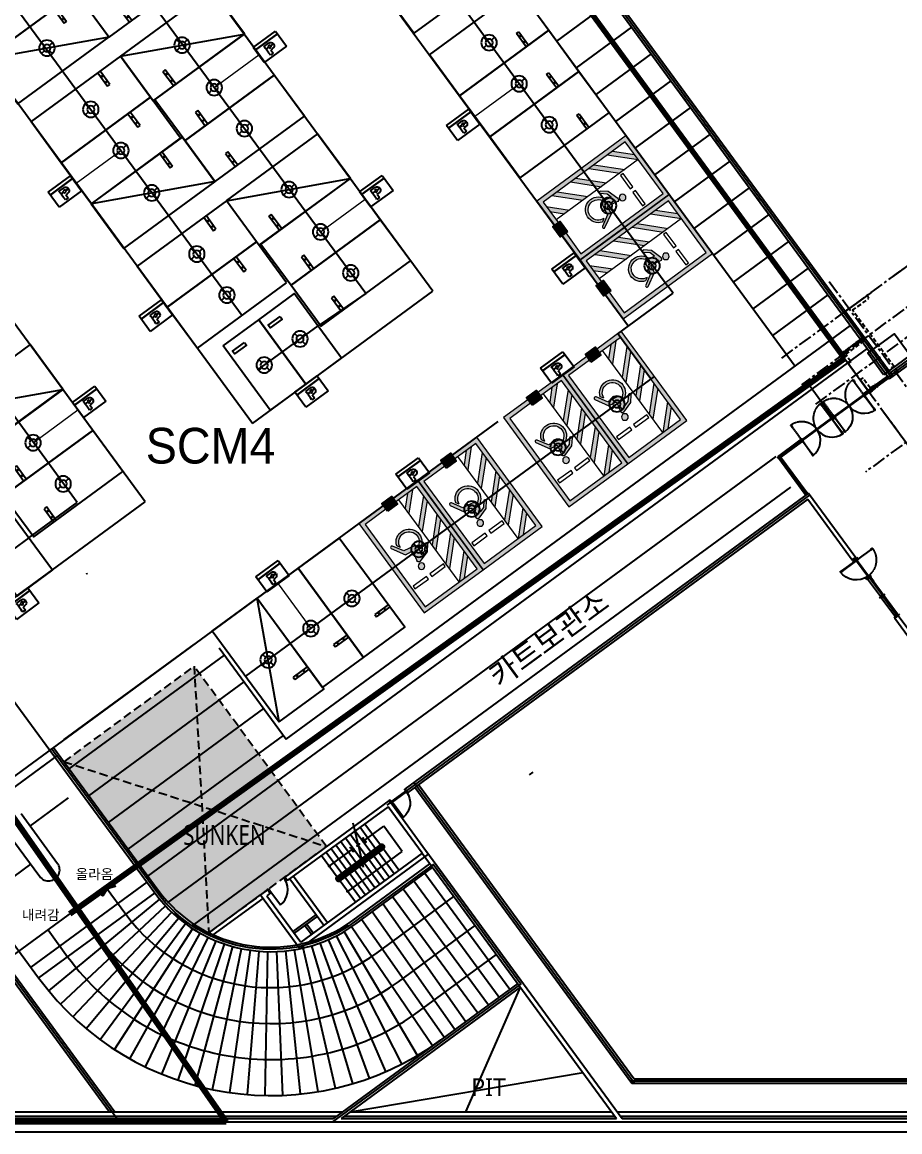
# Model space of a CAD drawing. Header units: millimetres. Extents: x 75184266 to 76346726, y -35077925 to -33679385.
# Drawn here: x 75434289 to 75473930, y -34997562 to -34947433 of the extents above; entities that cross this region are included whole.
import ezdxf
from ezdxf.enums import TextEntityAlignment as Align

# ---------------------------------------------------------------- set-up
doc = ezdxf.new("R2010")
doc.units = ezdxf.units.MM
doc.header["$LTSCALE"] = 50
doc.header["$MEASUREMENT"] = 0
for name, pattern in [('CENTER', [2, 1.25, -0.25, 0.25, -0.25]), ('HIDDEN2', [0.1875, 0.125, -0.0625]), ('XR-1F-PLAN$0$CEN', [62, 60, -1, 0, -1]), ('XR-1F-PLAN$0$HIDDEN', [0.375, 0.25, -0.125]), ('XR-지하3층$0$-HID', [2.5, 1.5, -1]), ('XR-지하3층$0$CENTER2', [1.125, 0.75, -0.125, 0.125, -0.125]), ('XR-지하3층$0$H', [1.3, 0.8, -0.5]), ('XR-지하3층$0$HIDDEN', [0.375, 0.25, -0.125]), ('XR-지하3층$0$HIDDEN2', [0.1875, 0.125, -0.0625])]:
    doc.linetypes.add(name, pattern=pattern)
doc.layers.get('0').update_dxf_attribs({"linetype": 'CONTINUOUS'})
doc.layers.get('Defpoints').update_dxf_attribs({"color": 51, "linetype": 'CONTINUOUS'})
for name, color, linetype in [('0-유도관제', 6, 'CONTINUOUS'), ('AA-MKXS', 3, 'CONTINUOUS'), ('CEN', 1, 'CENTER'), ('PARKING', 7, 'CONTINUOUS'), ('XR-1F-PLAN$0$A-CEN02', 27, 'XR-1F-PLAN$0$CEN'), ('XR-1F-PLAN$0$A-DOR-FRAME', 7, 'CONTINUOUS'), ('XR-1F-PLAN$0$A-DOR-GL', 142, 'CONTINUOUS'), ('XR-1F-PLAN$0$A-DOR-HID', 9, 'XR-1F-PLAN$0$HIDDEN'), ('XR-1F-PLAN$0$A-DOR-TRACE', 8, 'CONTINUOUS'), ('XR-1F-PLAN$0$A-FRAME', 1, 'CONTINUOUS'), ('XR-1F-PLAN$0$A-HDCP7', 7, 'CONTINUOUS'), ('XR-1F-PLAN$0$A-WIN-ELE8', 8, 'CONTINUOUS'), ('XR-지하3층$0$0-L-FUR', 32, 'XR-지하3층$0$CENTER2'), ('XR-지하3층$0$1712-PL$0$DOOR', 4, 'CONTINUOUS'), ('XR-지하3층$0$1HIDDEN2', 1, 'XR-지하3층$0$HIDDEN2'), ('XR-지하3층$0$5', 5, 'CONTINUOUS'), ('XR-지하3층$0$A-주차', 9, 'CONTINUOUS'), ('XR-지하3층$0$CON', 2, 'CONTINUOUS'), ('XR-지하3층$0$hat', 8, 'CONTINUOUS'), ('XR-지하3층$0$str', 4, 'CONTINUOUS'), ('XR-지하3층$0$일반주차', 8, 'CONTINUOUS'), ('XR-지하3층$0$장애인', 11, 'CONTINUOUS'), ('XR-지하3층$0$확장형주차', 8, 'CONTINUOUS')]:
    doc.layers.add(name, color=color, linetype=linetype)
doc.layers.add('건축', color=8, linetype='CONTINUOUS', plot=False)
for name, color, linetype, lineweight in [('구역제어-S.C.M', 2, 'CONTINUOUS', 100), ('주차유도-LGM', 6, 'CONTINUOUS', 20), ('주차유도-USM', 1, 'CONTINUOUS', 35), ('주차유도-레이스웨이', 1, 'CONTINUOUS', 25)]:
    doc.layers.add(name, color=color, linetype=linetype, lineweight=lineweight)
doc.styles.add('HY중고딕', font='')
doc.styles.add('XR-지하3층$0$맑은고딕', font='')
doc.styles.add('XR-지하3층$0$울릉도m', font='')
doc.styles.add('XR-지하3층$0$유형1', font='')
doc.styles.get('HY중고딕').set_extended_font_data('Dotum')
doc.styles.get('XR-지하3층$0$맑은고딕').set_extended_font_data('Malgun Gothic')
doc.styles.get('XR-지하3층$0$울릉도m').set_extended_font_data('Malgun Gothic')
doc.styles.get('XR-지하3층$0$유형1').set_extended_font_data('Malgun Gothic')

# ---------------------------------------------------------------- blocks, each defined once
blk = doc.blocks.new('XR-지하3층$0$확장형 주차')
at = {"layer": 'XR-지하3층$0$확장형주차', "color": 7}
for p, q in [((0, 3965), (800, 3965)), ((0, 3835), (800, 3835)), ((800, 3835), (800, 3965))]:
    blk.add_line(p, q, dxfattribs=at)
blk.add_lwpolyline([(2500, 5100), (0, 0)], dxfattribs=at)
blk.add_lwpolyline([(2500, 5091), (0, 5091), (0, -9), (2500, -9)], close=True, dxfattribs=at)
for centre in [(238, 3900), (613, 3900)]:
    blk.add_circle(centre, 17.5, dxfattribs=at)
blk = doc.blocks.new('XR-지하3층$0$일반형 주차')
at = {"layer": 'XR-지하3층$0$일반주차'}
for p, q in [((750, 3865), (0, 3865)), ((0, 3735), (750, 3735)), ((750, 3735), (750, 3865))]:
    blk.add_line(p, q, dxfattribs=at)
blk.add_lwpolyline([(2300, 5000), (0, 5000), (0, 0), (2300, 0)], close=True, dxfattribs=at)
for centre in [(238, 3800), (563, 3800)]:
    blk.add_circle(centre, 17.5, dxfattribs=at)
blk = doc.blocks.new('XR-지하3층$0$A$C704D163C')
at = {"layer": 'XR-지하3층$0$0-L-FUR', "linetype": 'Continuous'}
for p, q in [((0, 0), (-222, 0, 0)), ((0, -1060, 0), (-222, -1060, 0))]:
    blk.add_line(p, q, dxfattribs=at)
at = {"layer": 'XR-지하3층$0$0-L-FUR', "linetype": 'Continuous', "extrusion": (5.41769e-10, 1.28697e-08, 1)}
for p, q in [((-200, 0, 0), (0, 0)), ((0, 0), (0, -60, 0)), ((-200, -60, 0), (-200, 0, 0)), ((-100, -60, 0), (0, -60, 0))]:
    blk.add_line(p, q, dxfattribs=at)
at = {"layer": 'XR-지하3층$0$0-L-FUR', "color": 6, "linetype": 'Continuous', "extrusion": (5.41769e-10, 1.28697e-08, 1)}
blk.add_line((-100, -60, 0), (-1000, -60, 0), dxfattribs=at)
at = {"layer": 'XR-지하3층$0$0-L-FUR', "linetype": 'Continuous', "extrusion": (5.41769e-10, -1.16938e-08, 1)}
for p, q in [((-200, -1000, 0), (-200, -1060, 0)), ((-200, -1000, 0), (0, -1000, 0)), ((-200, -1060, 0), (0, -1060, 0)), ((0, -1060, 0), (0, -1000, 0))]:
    blk.add_line(p, q, dxfattribs=at)
at = {"layer": 'XR-지하3층$0$0-L-FUR', "color": 5, "linetype": 'Continuous', "extrusion": (5.41769e-10, 1.28697e-08, 1)}
blk.add_arc((-28, -30), 973, 181.7589, 265.7503, dxfattribs=at)
blk = doc.blocks.new('XR-지하3층$0$A$C7F731663')
at = {"layer": 'XR-지하3층$0$CON', "extrusion": (2.1973e-06, 2.1976e-06, 1)}
for p, q in [((1014, 3526, 0), (-3700, 69, 0)), ((2788, 1108, 0), (1014, 3526, 0)), ((971, 3247, 0), (-3581, -92, 0)), ((2509, 1151, 0), (971, 3247, 0)), ((-3302, 113, 0), (-1765, -1984, 0)), ((-4469, -495, 0), (-4792, -732, 0)), ((-3464, -6, 0), (-1926, -2102, 0)), ((-4792, -732, 0), (-3017, -3151, 0)), ((-4351, -656, 0), (-4512, -775, 0)), ((-4512, -775, 0), (-2974, -2871, 0)), ((-2786, -2113, 0), (-2490, -2516, 0)), ((-2705, -2054, 0), (-2410, -2457, 0))]:
    blk.add_line(p, q, dxfattribs=at)
at = {"layer": 'XR-지하3층$0$CON', "extrusion": (2.1973e-06, 2.1976e-06, 1), "elevation": 0}
for points in [[(2788, 1108), (-3017, -3151)], [(2509, 1151), (-2974, -2871)], [(-2281, -1619), (-3329, -2388)], [(-2222, -1699), (-3270, -2468)]]:
    blk.add_lwpolyline(points, dxfattribs=at)
at = {"layer": 'XR-지하3층$0$CON', "extrusion": (2.75612e-06, 1.43576e-06, 1), "elevation": 0}
for points in [[(-3581, -92), (-3700, 69)], [(-4351, -656), (-4469, -495)]]:
    blk.add_lwpolyline(points, dxfattribs=at)
at = {"layer": 'XR-지하3층$0$str', "color": 252, "extrusion": (2.1973e-06, 2.1976e-06, 1)}
for p, q in [((-512, 2159, 0), (188, 1203, 0)), ((-295, 2319, 0), (406, 1363, 0)), ((-162, 1681, 0), (777, 2370, 0)), ((-77, 2478, 0), (624, 1523, 0)), ((1614, 1229, 0), (777, 2370, 0)), ((-1383, 1520, 0), (-682, 565, 0)), ((-1336, 86, 0), (624, 1523, 0)), ((-1166, 1680, 0), (-465, 724, 0)), ((-948, 1840, 0), (-247, 884, 0)), ((-730, 1999, 0), (-29, 1044, 0)), ((-2036, 1041, 0), (-1336, 86, 0)), ((-1819, 1201, 0), (-1118, 245, 0)), ((-1686, 563, 0), (-597, 1362, 0)), ((-1601, 1360, 0), (-900, 405, 0)), ((665, 1466, 0), (-1294, 29, 0)), ((-1276, 5, 0), (683, 1442, 0)), ((-1259, -19, 0), (701, 1418, 0)), ((718, 1394, 0), (-1241, -43, 0)), ((-1200, -100, 0), (760, 1337, 0)), ((-849, -578, 0), (1614, 1229, 0)), ((248, 1123, 0), (230, 1147, 0)), ((283, 1074, 0), (265, 1099, 0)), ((1025, 62, 0), (324, 1018, 0)), ((465, 1282, 0), (447, 1307, 0)), ((501, 1234, 0), (483, 1258, 0)), ((1243, 222, 0), (542, 1178, 0)), ((683, 1442, 0), (665, 1466, 0)), ((701, 1418, 0), (683, 1442, 0)), ((718, 1394, 0), (701, 1418, 0)), ((1461, 382, 0), (760, 1337, 0)), ((-623, 484, 0), (-641, 508, 0)), ((-406, 644, 0), (-423, 668, 0)), ((-370, 595, 0), (-388, 619, 0)), ((372, -417, 0), (-329, 539, 0)), ((-188, 803, 0), (-206, 828, 0)), ((-152, 755, 0), (-170, 779, 0)), ((590, -257, 0), (-111, 699, 0)), ((30, 963, 0), (12, 987, 0)), ((65, 915, 0), (48, 939, 0)), ((808, -97, 0), (107, 858, 0)), ((-1276, 5, 0), (-1294, 29, 0)), ((-1259, -19, 0), (-1276, 5, 0)), ((-1059, 165, 0), (-1076, 189, 0)), ((-1023, 116, 0), (-1041, 140, 0)), ((-281, -896, 0), (-982, 60, 0)), ((-841, 324, 0), (-859, 348, 0)), ((-806, 276, 0), (-823, 300, 0)), ((-63, -736, 0), (-764, 219, 0)), ((-588, 436, 0), (-606, 460, 0)), ((154, -576, 0), (-546, 379, 0)), ((-1259, -19, 0), (-1241, -43, 0)), ((-1200, -100, 0), (-499, -1055, 0))]:
    blk.add_line(p, q, dxfattribs=at)
at = {"layer": 'XR-지하3층$0$str', "color": 252, "extrusion": (2.19665e-06, 2.19761e-06, 1), "elevation": 0}
blk.add_lwpolyline([(-622, 2512), (-394, 1573), (-326, 1567), (-434, 1476), (-366, 1470), (-154, 518)], dxfattribs=at)
for points in [[(-178, 1819), (-162, 1681), (-35, 1625), (-22, 1656), (-130, 1705), (-144, 1822)], [(-724, 1418), (-597, 1362), (-582, 1224), (-616, 1220), (-629, 1338), (-738, 1387)]]:
    blk.add_lwpolyline(points, close=True, dxfattribs=at)
at = {"layer": 'XR-지하3층$0$str', "color": 252, "extrusion": (2.1973e-06, 2.1976e-06, 1)}
for centre in [(-1686, 563, 0), (-1686, 563, 0), (-849, -578, 0), (-849, -578, 0)]:
    blk.add_circle(centre, 30, dxfattribs=at)
at = {"layer": 'XR-지하3층$0$str', "color": 252}
blk.add_arc((692, 1430, 0), 115, 306.2602, 126.2602, dxfattribs=at)
at = {"layer": 'XR-지하3층$0$str', "color": 252, "extrusion": (2.1973e-06, 2.1976e-06, 1)}
for centre, radius, start, end in [((692, 1430, 0), 45, 306.2602, 126.2602), ((-1268, -7, 0), 115, 126.2602, 306.2602), ((-1268, -7, 0), 45, 126.2602, 306.2602)]:
    blk.add_arc(centre, radius, start, end, dxfattribs=at)
at = {"color": 3, "extrusion": (-0.000109102, -7.81947e-05, -1), "xscale": -0.9000000000216765, "yscale": 0.9000000000216768, "zscale": -0.9000000000216765, "rotation": 233.7416829207151}
blk.add_blockref('XR-지하3층$0$A$C704D163C', (4469, -495, 1), dxfattribs=at)
blk = doc.blocks.new('XR-지하3층$0$장애인 주차')
at = {"layer": 'XR-지하3층$0$5', "ltscale": 4}
h = blk.add_hatch(color=7, dxfattribs=at)
h.dxf.hatch_style = 1
h.paths.add_polyline_path([(3842, -695), (4402, -695), (4402, -1115), (3842, -1115)])
h.paths.add_polyline_path([(3892, -1065), (4352, -1065), (4352, -745), (3892, -745)], flags=16)
h.paths.add_polyline_path([(3982, -990), (3988, -973), (4011, -981), (4046, -898), (4136, -898), (4137, -881), (4072, -881), (4072, -863), (4138, -863), (4142, -810, -3.72247), (4161, -797), (4152, -916), (4058, -916), (4021, -1003)], flags=0)
h = blk.add_hatch(color=256, dxfattribs=at)
h.dxf.hatch_style = 1
h.paths.add_polyline_path([(4352, -1065), (4352, -745), (3892, -745), (3892, -1065)])
at = {"layer": 'XR-지하3층$0$hat'}
h = blk.add_hatch(color=7, dxfattribs=at)
edge = h.paths.add_edge_path()
edge.add_line((4161, -797), (4152, -916))
edge.add_line((4152, -916), (4058, -916))
edge.add_line((4058, -916), (4021, -1003))
edge.add_line((4021, -1003), (3982, -990))
edge.add_line((3982, -990), (3988, -973))
edge.add_line((3988, -973), (4011, -981))
edge.add_line((4011, -981), (4046, -898))
edge.add_line((4046, -898), (4136, -898))
edge.add_line((4136, -898), (4137, -881))
edge.add_line((4137, -881), (4072, -881))
edge.add_line((4072, -881), (4072, -863))
edge.add_line((4072, -863), (4138, -863))
edge.add_line((4138, -863), (4142, -810))
edge.add_arc((4140, -787), 22.8, -24.8827, 274.9698, ccw=False)
edge = h.paths.add_edge_path()
edge.add_line((4048, -981), (4058, -958))
edge.add_arc((4127, -942), 71.5, 192.8781, 416.1688)
edge.add_line((4167, -882), (4169, -863))
edge.add_arc((4127, -942), 89.2, 206.535, 422.4866, ccw=False)
at = {"layer": 'XR-지하3층$0$장애인', "lineweight": 5, "true_color": 0xffffff}
blk.add_hatch(color=7, dxfattribs=at).paths.add_polyline_path([(2472, 3995), (2472, -1005), (3842, -1005), (3842, -805), (2672, -805), (2672, 3795), (5572, 3795), (5572, -805), (4402, -805), (4402, -1005), (5772, -1005), (5772, 3995)])
h = blk.add_hatch(color=7, dxfattribs=at)
h.paths.add_polyline_path([(5572, 2795), (5572, 3078), (4855, 3795), (4572, 3795)])
h.paths.add_polyline_path([(4572, 3045), (4572, 2762), (5572, 1762), (5572, 2045)])
h.paths.add_polyline_path([(4572, 2012), (4572, 1729), (5572, 729), (5572, 1012)])
h.paths.add_polyline_path([(5572, -304), (5572, -21), (4572, 979), (4572, 696)])
h.paths.add_polyline_path([(4572, -54), (4572, -336), (5041, -805), (5323, -805)])
h = blk.add_hatch(color=7, dxfattribs=at)
h.paths.add_polyline_path([(3763, 2216, -1), (3463, 2216, -1)])
h.paths.add_polyline_path([(3992, 1503, -0.343093), (3870, 1283), (3381, 1194), (3090, 708, -0.931653), (2987, 770), (3330, 1379), (3639, 1415, 0.446048), (3689, 1485), (3600, 1888, -0.596144), (3699, 2009), (4214, 1851), (4443, 1569, -0.883364), (4355, 1493), (4151, 1741), (3925, 1810)])
h.paths.add_polyline_path([(4053, 1393), (4055, 1528, -1.526545), (3257, 820), (3348, 969, 1.638056)])
at = {"layer": 'XR-지하3층$0$1HIDDEN2', "color": 11}
for points in [[(4161, -797), (4152, -916), (4058, -916), (4021, -1003), (3982, -990), (3988, -973), (4011, -981), (4046, -898), (4136, -898), (4137, -881), (4072, -881), (4072, -863), (4138, -863), (4142, -810)], [(4167, -882), (4169, -863)]]:
    blk.add_lwpolyline(points, dxfattribs=at)
for centre, radius, start, end in [((4127, -942), 89.2, 206.535, 62.4866), ((4127, -942), 71.5, 192.8781, 56.1688), ((4140, -787), 22.8, 335.1173, 274.9698)]:
    blk.add_arc(centre, radius, start, end, dxfattribs=at)
at = {"layer": 'XR-지하3층$0$5', "lineweight": 5}
for p, q in [((4572, 3795), (4572, -805)), ((5572, 2795), (4572, 3795)), ((5572, 3078), (4855, 3795)), ((5572, 2045), (4572, 3045)), ((5572, 1762), (4572, 2762)), ((5572, 1012), (4572, 2012)), ((5572, 729), (4572, 1729)), ((5572, -21), (4572, 979)), ((5572, -304), (4572, 696)), ((5323, -805), (4572, -54)), ((5041, -805), (4572, -336))]:
    blk.add_line(p, q, dxfattribs=at)
at = {"layer": 'XR-지하3층$0$5', "ltscale": 4}
for p, q in [((4165, -1005), (4165, -805)), ((4165, -805), (4165, -905))]:
    blk.add_line(p, q, dxfattribs=at)
at = {"layer": 'XR-지하3층$0$5', "lineweight": 5}
for points in [[(3842, -1005), (2472, -1005), (2472, 3995), (5772, 3995), (5772, -1005), (4402, -1005)], [(3842, -805), (2672, -805), (2672, 3795), (5572, 3795), (5572, -805), (4402, -805)]]:
    blk.add_lwpolyline(points, dxfattribs=at)
at = {"layer": 'XR-지하3층$0$5', "ltscale": 4}
for points in [[(3842, -695), (3842, -1115), (4402, -1115), (4402, -695)], [(3892, -745), (3892, -1065), (4352, -1065), (4352, -745)]]:
    blk.add_lwpolyline(points, close=True, dxfattribs=at)
at = {"layer": 'XR-지하3층$0$장애인', "color": 8, "lineweight": 5}
for p, q in [((3699, 2009, 0), (4214, 1851, 0)), ((3689, 1485), (3600, 1888, 0)), ((3925, 1810, 0), (4151, 1741, 0)), ((4055, 1528), (4053, 1393)), ((4151, 1741, 0), (4355, 1493, 0)), ((4214, 1851, 0), (4443, 1569, 0)), ((3348, 969), (3257, 820))]:
    blk.add_line(p, q, dxfattribs=at)
at = {"layer": 'XR-지하3층$0$장애인', "color": 7, "lineweight": 5}
for points in [[(3523, 2720), (2773, 2720), (2773, 2870), (3523, 2870)], [(4473, 2720), (3723, 2720), (3723, 2870), (4473, 2870)]]:
    blk.add_lwpolyline(points, close=True, dxfattribs=at)
at = {"layer": 'XR-지하3층$0$장애인', "color": 8, "lineweight": 5, "extrusion": (0.976964, 0.213404, 0), "elevation": 4221}
blk.add_lwpolyline([(617, 0), (931, 0)], dxfattribs=at)
at = {"layer": 'XR-지하3층$0$장애인', "color": 8, "lineweight": 5}
for points in [[(3094, 715, -1.000002), (2987, 770), (3330, 1379), (3640, 1415)], [(3992, 1503, -0.343093), (3870, 1283), (3381, 1194), (3094, 715)]]:
    blk.add_lwpolyline(points, format="xyb", dxfattribs=at)
blk.add_circle((3613, 2216), 150, dxfattribs=at)
for centre, radius, start, end in [((3682, 1922, 0), 88.4, 79.1143, 202.3185), ((3810, 1000), 582, 198.006, 65.0949), ((4394, 1537, 0), 58.8, 227.9655, 33.7904), ((3809, 1000), 462, 183.8525, 58.2396), ((3632, 1473), 57.7, 276.2786, 12.4353)]:
    blk.add_arc(centre, radius, start, end, dxfattribs=at)
blk = doc.blocks.new('XR-지하3층$0$1712-PL$0$FSD1000')
at = {"layer": 'XR-지하3층$0$1712-PL$0$DOOR', "color": 9}
for p, q in [((25, -101, 0), (865, -101, 0)), ((40, -146, 0), (850, -146, 0))]:
    blk.add_line(p, q, dxfattribs=at)
at = {"layer": 'XR-지하3층$0$1712-PL$0$DOOR', "elevation": 0}
for points in [[(25, 739), (25, -101), (70, -101), (70, 739)], [(-5, -251), (-5, -101), (25, -101), (25, -146), (40, -146), (40, -251)], [(895, -251), (895, -101), (865, -101), (865, -146), (850, -146), (850, -251)]]:
    blk.add_lwpolyline(points, close=True, dxfattribs=at)
at = {"layer": 'XR-지하3층$0$1712-PL$0$DOOR', "color": 9}
blk.add_arc((25, -101, 0), 840, 360, 86.9291, dxfattribs=at)
blk = doc.blocks.new('XR-1F-PLAN$0$A$C10B20476')
at = {"layer": 'Defpoints'}
for p, q in [((134, 35), (110, 35)), ((110, 35), (110, 0)), ((134, 35), (134, 0))]:
    blk.add_line(p, q, dxfattribs=at)
at = {"layer": 'XR-1F-PLAN$0$A-CEN02', "linetype": 'Continuous'}
blk.add_line((318, 80), (0, 80), dxfattribs=at)
at = {"layer": 'XR-1F-PLAN$0$A-FRAME'}
for p, q in [((144, 80), (110, 80)), ((110, 56), (144, 56)), ((110, 43), (144, 43)), ((144, 20), (134, 20))]:
    blk.add_line(p, q, dxfattribs=at)
for points in [[(88, 20), (88, 80)], [(110, 35), (110, 80)], [(122, 48), (144, 48), (144, 20), (238, 20), (238, 80), (144, 80), (144, 51), (122, 51), (122, 48)]]:
    blk.add_lwpolyline(points, dxfattribs=at)
blk = doc.blocks.new('XR-1F-PLAN$0$A$C491451C1')
at = {"layer": 'Defpoints'}
for p, q in [((15, 208), (-20, 208)), ((15, 184), (-20, 184)), ((15, 184), (15, 208)), ((45, 208), (45, 184)), ((45, 208), (80, 208)), ((45, 184), (80, 184))]:
    blk.add_line(p, q, dxfattribs=at)
at = {"layer": 'XR-1F-PLAN$0$A-CEN02', "linetype": 'Continuous'}
blk.add_line((30, 0), (30, 318), dxfattribs=at)
at = {"layer": 'XR-1F-PLAN$0$A-FRAME'}
for p, q in [((0, 174), (0, 184)), ((24, 208), (24, 174)), ((37, 208), (37, 174)), ((60, 174), (60, 184))]:
    blk.add_line(p, q, dxfattribs=at)
for points in [[(0, 230), (60, 230)], [(29, 196), (29, 174), (0, 174), (0, 80), (60, 80), (60, 174), (32, 174), (32, 196), (29, 196)], [(15, 208), (45, 208)]]:
    blk.add_lwpolyline(points, dxfattribs=at)
blk = doc.blocks.new('XR-1F-PLAN$0$A$C7F517DA1')
at = {"layer": 'XR-1F-PLAN$0$A-DOR-FRAME', "ltscale": 0.5, "elevation": 0}
for points in [[(50, 1675), (60, 1675), (60, 1690), (75, 1690), (75, 1675), (85, 1675), (85, 1775), (50, 1775)], [(50, 925), (10, 925), (10, 825), (50, 825)], [(990, 925), (950, 925), (950, 825), (990, 825)]]:
    blk.add_lwpolyline(points, close=True, dxfattribs=at)
blk.add_lwpolyline([(50, 875), (50, 975), (60, 975), (60, 960), (75, 960), (75, 975), (85, 975), (85, 875), (50, 875)], dxfattribs=at)
at = {"layer": 'XR-1F-PLAN$0$A-DOR-GL', "elevation": 0}
blk.add_lwpolyline([(62, 962), (72, 962), (72, 1687), (62, 1687)], close=True, dxfattribs=at)
at = {"layer": 'XR-1F-PLAN$0$A-DOR-HID', "ltscale": 2, "elevation": 0}
blk.add_lwpolyline([(50, 875), (50, 775), (60, 775), (60, 790), (75, 790), (75, 775), (85, 775), (85, 875), (50, 875)], dxfattribs=at)
for points in [[(62, 788), (72, 788), (72, 63), (62, 63)], [(50, 75), (60, 75), (60, 60), (75, 60), (75, 75), (85, 75), (85, -25), (50, -25)]]:
    blk.add_lwpolyline(points, close=True, dxfattribs=at)
at = {"layer": 'XR-1F-PLAN$0$A-DOR-HID', "ltscale": 2}
blk.add_arc((50, 875, 0), 900, 270, 0, dxfattribs=at)
at = {"layer": 'XR-1F-PLAN$0$A-DOR-TRACE'}
blk.add_arc((50, 875, 0), 900, 0, 90, dxfattribs=at)
at = {"layer": 'XR-1F-PLAN$0$A-WIN-ELE8'}
for p, q in [((85, 890, 0), (950, 890, 0)), ((85, 860, 0), (950, 860, 0))]:
    blk.add_line(p, q, dxfattribs=at)
blk = doc.blocks.new('SW-4.05')
at = {"layer": 'AA-MKXS', "ltscale": 0.5}
for p, q in [((0, -200), (0, 0)), ((3250, -200, 0), (3250, 0, 0))]:
    blk.add_line(p, q, dxfattribs=at)
at = {"layer": 'XR-1F-PLAN$0$A-DOR-GL', "elevation": 0}
for points in [[(1095, -154), (1095, -178), (2105, -178), (2105, -154)], [(3195, -154), (3195, -178), (2135, -178), (2135, -154)]]:
    blk.add_lwpolyline(points, close=True, dxfattribs=at)
at = {"layer": 'XR-1F-PLAN$0$A-FRAME'}
for p, q in [((10, -200), (10, -178)), ((70, -200), (70, -178)), ((2090, -200), (2090, -178)), ((2150, -200), (2150, -178)), ((3180, -200, 0), (3180, -178, 0)), ((3240, -200, 0), (3240, -178, 0))]:
    blk.add_line(p, q, dxfattribs=at)
at = {"layer": 'XR-1F-PLAN$0$A-HDCP7', "elevation": 0}
blk.add_lwpolyline([(1350, -200), (1050, -200), (1050, -215), (1350, -215)], close=True, dxfattribs=at)
at = {"layer": 'XR-1F-PLAN$0$A-WIN-ELE8'}
for p, q in [((2090, -50, 0), (1110, -50, 0)), ((3180, -200, 0), (1110, -200, 0)), ((3180, -50, 0), (2150, -50, 0))]:
    blk.add_line(p, q, dxfattribs=at)
at = {"layer": 'XR-1F-PLAN$0$A-DOR-FRAME', "ltscale": 600, "extrusion": (0, 0, -1), "xscale": -1, "zscale": -1, "rotation": 2.5358915e-09}
blk.add_blockref('XR-1F-PLAN$0$A$C7F517DA1', (-60, -1025, 0), dxfattribs=at)
at = {"layer": 'XR-1F-PLAN$0$A-FRAME', "extrusion": (0, 0, -1), "zscale": -1, "rotation": 90.00000000253594}
blk.add_blockref('XR-1F-PLAN$0$A$C10B20476', (10, -288, 0), dxfattribs=at)
at = {"layer": 'XR-1F-PLAN$0$A-FRAME', "ltscale": 0.5, "extrusion": (0, 0, -1), "xscale": -1, "zscale": -1, "rotation": 180}
for p in [(-1110, 30, 0), (-2150, 30, 0)]:
    blk.add_blockref('XR-1F-PLAN$0$A$C491451C1', p, dxfattribs=at)
at = {"layer": 'XR-1F-PLAN$0$A-FRAME', "xscale": -1, "rotation": 269.999999997464}
blk.add_blockref('XR-1F-PLAN$0$A$C10B20476', (3160, -288, 0), dxfattribs=at)
blk = doc.blocks.new('XR-지하3층$0$ARROWX')
blk.add_lwpolyline([(-0.2, -0.5), (-0.293, -0.463), (-0.108, 0), (-0.293, 0.463), (-0.2, 0.5), (0, 0)], close=True)
for points in [[(-0.2, 0.5), (-0.293, 0.463), (0, 0), (-0.108, 0)], [(0, 0), (-0.108, 0), (-0.2, -0.5), (-0.293, -0.463)]]:
    blk.add_solid(points)
blk = doc.blocks.new('XR-1F-PLAN$0$양개문')
at = {"layer": 'XR-1F-PLAN$0$A-DOR-FRAME', "ltscale": 0.5}
for points in [[(50, 800), (60, 800), (60, 815), (75, 815), (75, 800), (85, 800), (85, 900), (50, 900)], [(1750, 800), (1740, 800), (1740, 815), (1725, 815), (1725, 800), (1715, 800), (1715, 900), (1750, 900)], [(50, 100), (0, 100), (0, 0), (50, 0)], [(50, 150), (60, 150), (60, 135), (75, 135), (75, 150), (85, 150), (85, 50), (50, 50)], [(1750, 150), (1740, 150), (1740, 135), (1725, 135), (1725, 150), (1715, 150), (1715, 50), (1750, 50)], [(1800, 100), (1750, 100), (1750, 0), (1800, 0)]]:
    blk.add_lwpolyline(points, close=True, dxfattribs=at)
at = {"layer": 'XR-1F-PLAN$0$A-DOR-GL'}
for points in [[(62, 137), (72, 137), (72, 812), (62, 812)], [(1737, 137), (1727, 137), (1727, 812), (1737, 812)]]:
    blk.add_lwpolyline(points, close=True, dxfattribs=at)
at = {"layer": 'XR-1F-PLAN$0$A-DOR-HID', "ltscale": 2}
for points in [[(50, -50), (60, -50), (60, -35), (75, -35), (75, -50), (85, -50), (85, 50), (50, 50)], [(1750, -50), (1740, -50), (1740, -35), (1725, -35), (1725, -50), (1715, -50), (1715, 50), (1750, 50)], [(62, -37), (72, -37), (72, -712), (62, -712)], [(1737, -37), (1727, -37), (1727, -712), (1737, -712)], [(50, -700), (60, -700), (60, -715), (75, -715), (75, -700), (85, -700), (85, -800), (50, -800)], [(1750, -700), (1740, -700), (1740, -715), (1725, -715), (1725, -700), (1715, -700), (1715, -800), (1750, -800)]]:
    blk.add_lwpolyline(points, close=True, dxfattribs=at)
for centre, start, end in [((50, 50), 270, 0), ((1750, 50), 180, 270)]:
    blk.add_arc(centre, 850, start, end, dxfattribs=at)
at = {"layer": 'XR-1F-PLAN$0$A-DOR-TRACE'}
for centre, start, end in [((50, 50), 360, 90), ((1750, 50), 90, 180)]:
    blk.add_arc(centre, 850, start, end, dxfattribs=at)
at = {"layer": 'XR-1F-PLAN$0$A-WIN-ELE8'}
for p, q in [((1715, 65), (85, 65)), ((1715, 35), (85, 35))]:
    blk.add_line(p, q, dxfattribs=at)
blk = doc.blocks.new('XR-지하3층$0$A$C73B52ADF')
at = {"layer": 'XR-지하3층$0$A-주차', "elevation": 0}
for points in [[(-2038, 2466), (-38, 2466), (-38, -1134), (-2038, -1134)], [(-1166, 2021), (-1166, 1871), (-1832, 1871), (-1832, 2021)]]:
    blk.add_lwpolyline(points, close=True, dxfattribs=at)
blk = doc.blocks.new('XR-지하3층$0$기둥 0620')
at = {"layer": 'XR-지하3층$0$CON', "ltscale": 0.5}
blk.add_lwpolyline([(-600, 0), (600, 0), (600, 1500), (-600, 1500)], close=True, dxfattribs=at)
blk = doc.blocks.new('센서')
at = {"layer": '0-유도관제', "color": 0}
for p, q in [((405935, 34224), (406072, 34088)), ((406311, 34088), (406447, 34225)), ((405936, 33712), (406072, 33849)), ((406311, 33849), (406448, 33713))]:
    blk.add_line(p, q, dxfattribs=at)
for major_axis, start_param, end_param in [((0, 362), 2.801804347482335, 9.084989654661921), ((0, 169), 2.862310370331367, 9.145495677510954)]:
    blk.add_ellipse((406192, 33969), major_axis=major_axis, ratio=1, start_param=start_param, end_param=end_param, dxfattribs=at)
blk = doc.blocks.new('만공차등')
at = {"layer": '0-유도관제', "color": 0}
for p, q in [((305755, 78525), (306597, 78525)), ((305755, 77269), (305755, 78525)), ((306442, 77269), (306442, 78525)), ((306442, 78525), (306442, 77269)), ((306597, 78525), (306597, 77269)), ((306185, 78101), (306185, 77952)), ((306185, 77838), (306185, 77693)), ((306191, 78101), (306191, 77952)), ((306191, 77838), (306191, 77693)), ((306597, 77269), (305755, 77269))]:
    blk.add_line(p, q, dxfattribs=at)
for points in [[(305858, 77952), (305858, 77952), (305858, 78101), (305858, 78101)], [(305858, 78101), (305858, 78101), (306044, 78101), (306185, 78101)], [(306037, 77952), (306037, 77952), (305858, 77952), (305858, 77952)], [(306037, 77870), (306037, 77870), (306037, 77952), (306037, 77952)], [(306078, 77737), (306050, 77766), (306037, 77810), (306037, 77870)], [(306185, 77693), (306139, 77694), (306104, 77709), (306078, 77737)], [(306134, 77952), (306134, 77952), (306134, 77915), (306134, 77915)], [(306185, 77952), (306159, 77952), (306134, 77952), (306134, 77952)], [(306134, 77915), (306134, 77887), (306139, 77867), (306149, 77855)], [(306149, 77855), (306158, 77844), (306170, 77838), (306185, 77838)], [(306191, 78101), (306274, 78101), (306339, 78101), (306339, 78101)], [(306241, 77952), (306241, 77952), (306217, 77952), (306191, 77952)], [(306191, 77838), (306204, 77838), (306216, 77843), (306226, 77853)], [(306226, 77853), (306236, 77863), (306241, 77882), (306241, 77909)], [(306241, 77909), (306241, 77909), (306241, 77952), (306241, 77952)], [(306339, 77854), (306339, 77800), (306327, 77760), (306301, 77733)], [(306339, 78101), (306339, 78101), (306339, 77854), (306339, 77854)]]:
    blk.add_open_spline(points, degree=3, dxfattribs=at)
blk.add_open_spline([(306301, 77733), (306275, 77706), (306239, 77693), (306192, 77693), (306191, 77693), (306191, 77693), (306191, 77693)], degree=3, knots=[0.4989771, 0.4989771, 0.4989771, 0.4989771, 0.9979543, 0.9979543, 0.9979543, 1, 1, 1, 1], dxfattribs=at)

msp = doc.modelspace()

# ---------------------------------------------------------------- hatches: boundary and pattern name
at = {"layer": '건축', "ltscale": 0.5}
h = msp.add_hatch(dxfattribs=at)
h.set_pattern_fill('AR-SAND', color=256, scale=200)
h.set_pattern_definition([(37.5, (-275094.46, -723840.87), (-12.5986716, 385.3647538), [0, -304, 0, -340, 0, -325]), (7.5, (-275094.46, -723840.87), (353.955341, 564.429213), [0, -164, 0, -274, 0, -105]), (327.5, (-275340.46, -723840.87), (622.8283724, 1.1318107), [0, -100, 0, -360, 0, -470]), (317.5, (-275340.46, -723840.87), (601.225321, 175.535113), [0, -50, 0, -236, 0, -270])])
edge = h.paths.add_edge_path()
edge.add_line((75442716.9, -34988568.2), (75448027.4, -34984673.2))
edge.add_line((75448027.4, -34984673.2), (75442058.4, -34976531.6))
edge.add_line((75442058.4, -34976531.6), (75436178.3, -34980842.6))
edge.add_line((75436178.3, -34980842.6), (75440850.4, -34987215.3))
edge.add_arc((75445497.6, -34982809.9), 6403.4, 223.46957, 244.34576)
edge.add_line((75442725.3, -34988582.1), (75442716.9, -34988568.2))

# ---------------------------------------------------------------- linework, layer by layer
at = {"layer": 'CEN', "ltscale": 10}
for points in [[(75468598.1, -34962605.6), (75480657.4, -34953763.1)], [(75471198.3, -34962559.1), (75477234.5, -34958133.1)], [(75470745.5, -34959151.2), (75475417.5, -34965522.8)], [(75472472.3, -34964042.9), (75469535.8, -34960038.2)], [(75470129.6, -34964694.3), (75476306.5, -34960165.1)], [(75472295.1, -34961754.9), (75469485.1, -34963815.3)], [(75473732.3, -34963224.5), (75472522.6, -34964111.5)], [(75478063.1, -34963583), (75472373.7, -34967754.7)], [(75472472.3, -34964042.9), (75474227.1, -34966436.1)]]:
    msp.add_lwpolyline(points, dxfattribs=at)
at = {"layer": '건축', "ltscale": 0.5}
for p, q in [((75414254.2, -34896479.2), (75461673.8, -34961158.6)), ((75428376.4, -34901873.1), (75473549.2, -34963487.9)), ((75428295.8, -34901932.2), (75473468.5, -34963547)), ((75428575.3, -34901975.3), (75473511.6, -34963267.5)), ((75468412, -34967130.2), (75519781.8, -34929468.5)), ((75452831.6, -34959584), (75437516.6, -34938694.6)), ((75439847.3, -34969103.4), (75421043.9, -34943455.8)), ((75444686.2, -34965555.8), (75429371.2, -34944666.4)), ((75473468.5, -34963547), (75493065.9, -34949179.2)), ((75473511.6, -34963267.5), (75492947.7, -34949017.9)), ((75470938.9, -34965339.6), (75469829.8, -34963826.8)), ((75469871.3, -34968788.2), (75450757.9, -34982801.2)), ((75469812.2, -34968707.6), (75451588.8, -34982068)), ((75469769.2, -34968987.1), (75451707.1, -34982229.3)), ((75469769.2, -34968987.1), (75471779.5, -34971729.1)), ((75469812.2, -34968707.6), (75471940.8, -34971610.9)), ((75473701.1, -34974350.2), (75475061, -34976205.1)), ((75473862.4, -34974231.9), (75475222.3, -34976086.8)), ((75457354.4, -34981312.8), (75457193.1, -34981431.1)), ((75451588.8, -34982068), (75451707.1, -34982229.3)), ((75451989.1, -34981774.5), (75461950.8, -34995362.1)), ((75452026.7, -34981995), (75461826.8, -34995362.1)), ((75452188, -34981876.7), (75461928.1, -34995162.1)), ((75436362.9, -34982480.2), (75434644.6, -34983739.9)), ((75434239.5, -34983187.3), (75435887.1, -34985434.8)), ((75433433, -34983778.6), (75435080.7, -34986026)), ((75432957.3, -34986733.2), (75434675.5, -34985473.4)), ((75433499.9, -34989874), (75439387.2, -34985557.8)), ((75433147.9, -34989397.2), (75438474, -34996661.9)), ((75433104.9, -34989676.7), (75438226, -34996661.9)), ((75456788.8, -34991027.3), (75454310.5, -34996662.1)), ((75449103.1, -34996662, 0), (75459620.2, -34994889.2, 0)), ((75461753.5, -34995262.1), (75513082.6, -34995262.1)), ((75379383.2, -34996661.9, 0), (75448764.8, -34996662, 0)), ((75379383.2, -34996861.9, 0), (75448492, -34996862, 0)), ((75448830.3, -34996862, 0), (75461066.5, -34996862.1, 0)), ((75449103.1, -34996662, 0), (75460919.9, -34996662.1, 0)), ((75461167.9, -34996662.1, 0), (75513371.7, -34996662.1)), ((75461314.5, -34996862.1, 0), (75513437.2, -34996862.1))]:
    msp.add_line(p, q, dxfattribs=at)
at = {"layer": '건축', "ltscale": 3}
for p, q in [((75425782.6, -34903746), (75469199.6, -34962965.9)), ((75446211.2, -34979819.8, 0), (75471699.7, -34961133, 0)), ((75436187.6, -34979843.8), (75442074.9, -34975527.6)), ((75443193.1, -34975699.7), (75446212.8, -34979818.6))]:
    msp.add_line(p, q, dxfattribs=at)
at = {"layer": '건축'}
for p, q in [((75444686.2, -34965555.8), (75452831.6, -34959584)), ((75472331.4, -34964194.7), (75473339.5, -34963455.6)), ((75472358, -34964231), (75473366.1, -34963491.9)), ((75472364, -34964239), (75473372.1, -34963499.9)), ((75472390.6, -34964275.3), (75473398.7, -34963536.2)), ((75420207.5, -34991562), (75455787.7, -34965476.5)), ((75468420, -34967062.3, 0), (75469428.1, -34966323.2, 0)), ((75468479.2, -34967143, 0), (75469487.2, -34966403.9, 0)), ((75468527.3, -34967039.5, 0), (75469454.7, -34966359.5, 0)), ((75468533.2, -34967047.5, 0), (75469460.6, -34966367.6, 0)), ((75468500.7, -34967003.2), (75469742.3, -34968696.8)), ((75468420, -34967062.3), (75469661.7, -34968755.9)), ((75468515.4, -34967116.4), (75469698, -34968729.3)), ((75468523.5, -34967110.4), (75469706, -34968723.4)), ((75431701.9, -34975075.1), (75439847.3, -34969103.4))]:
    msp.add_line(p, q, dxfattribs=at)
at = {"layer": '건축', "linetype": 'HIDDEN2', "ltscale": 30}
for p, q in [((75472533.1, -34959906.3), (75472444.4, -34959785.4)), ((75472311.2, -34961650.1), (75471468.6, -34960500.9)), ((75473845.2, -34963234.7), (75471799.2, -34960444.4)), ((75473603.2, -34963412.1), (75472399.9, -34961771)), ((75471715.2, -34962756.7), (75471484.6, -34962442.2)), ((75471715.2, -34962756.7), (75471594.2, -34962845.4)), ((75472259.2, -34963498.6), (75472138.2, -34963587.3)), ((75472599.2, -34963962.3), (75472259.2, -34963498.6)), ((75472941.9, -34963897), (75472853.2, -34963776)), ((75472941.9, -34963897), (75472853.2, -34963776)), ((75472567, -34964172, 0), (75472516.7, -34964103.4, 0))]:
    msp.add_line(p, q, dxfattribs=at)
at = {"layer": '건축', "linetype": 'XR-지하3층$0$HIDDEN', "ltscale": 30}
for p, q in [((75436178.3, -34980842.6), (75442059.2, -34976531)), ((75442058.4, -34976531.6), (75442716.9, -34988568.2, 0)), ((75448028.2, -34984672.6), (75442059.2, -34976531)), ((75436178.3, -34980842.6), (75448028.2, -34984672.6, 0)), ((75448028.2, -34984672.6, 0), (75442716.9, -34988568.2, 0))]:
    msp.add_line(p, q, dxfattribs=at)
at = {"layer": '건축', "linetype": 'XR-지하3층$0$-HID'}
msp.add_line((75446666.7, -34982815.5), (75446713.4, -34982796.3, 0), dxfattribs=at)
at = {"layer": '건축', "ltscale": 1000}
for p, q in [((75452354.3, -34984978.7), (75461139.9, -34996962.1)), ((75452515.6, -34984860.4), (75461387.9, -34996962.1)), ((75456317.6, -34991132.8), (75452470.5, -34985885.5)), ((75439919.4, -34986283.6), (75434677.3, -34990126.8)), ((75455349.8, -34991842.4), (75451502.7, -34986595)), ((75455833.7, -34991487.6), (75451986.6, -34986240.2)), ((75440274.1, -34986767.5), (75435032, -34990610.7)), ((75435486.1, -34991194.5), (75440501.2, -34987059.4)), ((75454865.9, -34992197.1), (75451018.8, -34986949.8)), ((75436014.1, -34991796.1), (75440765.2, -34987360.2)), ((75454310.1, -34992584.8), (75450583.8, -34987268.7)), ((75436578.1, -34992364), (75441047.1, -34987644.1)), ((75437175.9, -34992896.2), (75441346.1, -34987910.2)), ((75453327.4, -34993273.6), (75449608.5, -34987967.9)), ((75453818.8, -34992929.2), (75450099.8, -34987623.5)), ((75437805.4, -34993390.5), (75441660.8, -34988157.4)), ((75438464.1, -34993845.2), (75441990.1, -34988384.7)), ((75439149.5, -34994258.5), (75442332.9, -34988591.4)), ((75452144.3, -34994107.6), (75448830.3, -34988515.9)), ((75452820, -34993678.5), (75449168.1, -34988301.4)), ((75439859.1, -34994628.8), (75442687.6, -34988776.5)), ((75440590.1, -34994954.7), (75443053.1, -34988939.5)), ((75441339.7, -34995235.1), (75443428, -34989079.7)), ((75449977.3, -34995134.8), (75447746.8, -34989029.5)), ((75450720.3, -34994837.1), (75448118.3, -34988880.7)), ((75451443.6, -34994494.3), (75448479.9, -34988709.3)), ((75442105.2, -34995468.8), (75443810.7, -34989196.5)), ((75442883.7, -34995654.9), (75444199.9, -34989289.6)), ((75443672.1, -34995792.8), (75444594.2, -34989358.5)), ((75444467.5, -34995881.9), (75444991.9, -34989403)), ((75445266.9, -34995921.8), (75445391.5, -34989423)), ((75446067.2, -34995912.6), (75445791.7, -34989418.4)), ((75446865.4, -34995854), (75446190.8, -34989389.1)), ((75447658.6, -34995746.5), (75446587.4, -34989335.4)), ((75448443.6, -34995590.4), (75446979.9, -34989257.3)), ((75449217.5, -34995386.2), (75447366.8, -34989155.2)), ((75456670.5, -34990866), (75448355.8, -34996961.9)), ((75456788.8, -34991027.3), (75448694.1, -34996961.9)), ((75379183.2, -34997111.9, 0), (75516203.2, -34997112.2)), ((75379383.2, -34996961.9, 0), (75448355.6, -34996962, 0)), ((75448693.9, -34996962, 0), (75461139.9, -34996962.1, 0)), ((75461387.9, -34996962.1, 0), (75516006.9, -34996962.2)), ((75379383.2, -34997561.9, 0), (75516203.2, -34997562.2))]:
    msp.add_line(p, q, dxfattribs=at)
at = {"layer": '건축', "ltscale": 100}
for p, q in [((75461826.8, -34995362.1), (75512946.2, -34995362.1)), ((75461928.1, -34995162.1), (75512880.8, -34995162.1))]:
    msp.add_line(p, q, dxfattribs=at)
at = {"layer": '건축', "ltscale": 0.5}
msp.add_lwpolyline([(75414201.7, -34962198.5), (75414116.7, -34962260.8), (75408974.8, -34955247.3), (75408934.6, -34955276.9), (75407426.2, -34953220.9), (75406907, -34953601.7), (75367809.3, -34900273.2), (75367729.2, -34900331.8), (75339172, -34861380.4), (75346591, -34855941.2), (75357179.5, -34870383.7), (75362824.9, -34866244.9), (75366426.7, -34871157.7), (75361023.3, -34875119.2), (75360700.7, -34875355.7), (75389495.4, -34914631.1), (75388124.4, -34915636.3), (75435545.1, -34980317.2), (75435625.8, -34980258.1), (75435861.1, -34980579.1), (75430538.4, -34984481.5), (75414201.7, -34962198.5)], dxfattribs=at)
at = {"layer": '건축', "ltscale": 3}
for points in [[(75458435.4, -34948283.7), (75460939.9, -34946447.5)], [(75459322.3, -34949493.4), (75461826.8, -34947657.2)], [(75460209.2, -34950703.1), (75462713.7, -34948866.9)], [(75461096.1, -34951912.8), (75463600.6, -34950076.6)], [(75461983, -34953122.6), (75464487.5, -34951286.3)], [(75462869.9, -34954332.3), (75465374.4, -34952496)], [(75463756.7, -34955542), (75466261.3, -34953705.8)], [(75464643.6, -34956751.7), (75467148.2, -34954915.5)], [(75465530.5, -34957961.4), (75468035.1, -34956125.2)], [(75466417.4, -34959171.1), (75468922, -34957334.9)], [(75467304.3, -34960380.8), (75469808.9, -34958544.6)], [(75468191.2, -34961590.6), (75470695.8, -34959754.3)], [(75439963.5, -34986005.6), (75472465.1, -34962177.1)], [(75440850.4, -34987215.3), (75468350.3, -34967053.8)], [(75442057.7, -34988190.1), (75469006.1, -34968432.9)], [(75436415.9, -34981166.7), (75443430.7, -34976023.8)], [(75437302.8, -34982376.4), (75444317.6, -34977233.6)], [(75438189.7, -34983586.1), (75445204.5, -34978443.3)], [(75439076.6, -34984795.8), (75446091.4, -34979653)]]:
    msp.add_lwpolyline(points, dxfattribs=at)
at = {"layer": '건축', "linetype": 'XR-지하3층$0$HIDDEN', "ltscale": 50}
msp.add_lwpolyline([(75463890.6, -34950481.6), (75468207.3, -34956369.5)], dxfattribs=at)
at = {"layer": '건축', "linetype": 'XR-지하3층$0$H', "ltscale": 50}
msp.add_lwpolyline([(75477855.5, -34955817.6), (75471468.6, -34960500.9), (75472311.2, -34961650.1), (75471274.9, -34962409.9), (75477622.7, -34971067)], dxfattribs=at)
at = {"layer": '건축', "linetype": 'HIDDEN2', "ltscale": 30}
for points in [[(75471468.6, -34960500.9), (75472444.4, -34959785.4)], [(75471799.2, -34960444.4), (75472533.1, -34959906.3)], [(75472533.1, -34959906.3), (75472444.4, -34959785.4)], [(75472533.1, -34959906.3), (75472444.4, -34959785.4)], [(75471274.9, -34962409.9), (75472311.2, -34961650.1)], [(75471484.6, -34962442.2), (75472399.9, -34961771)], [(75471274.9, -34962409.9), (75471594.2, -34962845.4)], [(75473845.2, -34963234.7), (75473603.2, -34963412.1)], [(75472138.2, -34963587.3), (75472516.7, -34964103.4)], [(75472599.2, -34963962.3), (75472853.2, -34963776)], [(75472687.9, -34964083.3), (75472941.9, -34963897)]]:
    msp.add_lwpolyline(points, dxfattribs=at)
at = {"layer": '건축', "ltscale": 600}
for points in [[(75473339.5, -34963455.6), (75473379.9, -34963426), (75473439, -34963506.7), (75473398.7, -34963536.2)], [(75469661.7, -34968755.9), (75469691.2, -34968796.2), (75469771.9, -34968737.1), (75469742.3, -34968696.8)]]:
    msp.add_lwpolyline(points, close=True, dxfattribs=at)
at = {"layer": '건축', "linetype": 'HIDDEN2', "ltscale": 30, "elevation": 0}
msp.add_lwpolyline([(75472687.9, -34964083.3), (75472567, -34964172)], dxfattribs=at)
at = {"layer": '건축', "ltscale": 0.5}
msp.add_lwpolyline([(75435861.2, -34980579.1), (75429570.6, -34985191), (75432886, -34989713.2), (75433126.4, -34989536.9), (75438680.1, -34997112), (75448320.1, -34997112), (75456812.7, -34990885.7), (75452848.8, -34985478.9), (75449298.4, -34988081.8, -0.4141857), (75440353.2, -34986705)], format="xyb", close=True, dxfattribs=at)
for points in [[(75435545.1, -34980317.2), (75440274.1, -34986767.5, 0.4142136), (75449359.4, -34988166.3), (75452827.3, -34985623.9)], [(75435706.4, -34980199), (75440435.4, -34986649.2, 0.4142136), (75449241.2, -34988005), (75452709, -34985462.6)], [(75438076.7, -34986518.6), (75438963.6, -34987728.3, 0.4142136), (75450320.3, -34989476.9), (75453788.1, -34986934.4)], [(75436766.2, -34987479.4), (75437653.1, -34988689.1, 0.4142136), (75451281.1, -34990787.4), (75454748.9, -34988244.9)], [(75435455.6, -34988440.2), (75436342.5, -34989649.9, 0.4142136), (75452241.9, -34992097.9), (75455709.7, -34989555.5)], [(75433794.7, -34988923), (75435032, -34990610.7, 0.4141488), (75453200.4, -34993410.1)]]:
    msp.add_lwpolyline(points, format="xyb", dxfattribs=at)
at = {"layer": '건축', "ltscale": 0.5, "elevation": 0}
for points in [[(75442716.3, -34988567.9), (75445053.5, -34986854.4)], [(75442921.8, -34988665.2), (75445171.7, -34987015.7)]]:
    msp.add_lwpolyline(points, dxfattribs=at)
at = {"layer": '건축', "ltscale": 0.5}
msp.add_arc((75435483.9, -34985730.4), 500, 216.2468, 36.24707, dxfattribs=at)
at = {"layer": '구역제어-S.C.M', "ltscale": 0.5}
for p, q in [((75471434.6, -34962627.6), (75421856.3, -34895003.8)), ((75412499.2, -34952754.8), (75443500.1, -34997112)), ((75436443.6, -34987715.9), (75471434.6, -34962627.6)), ((75443500.1, -34997112), (75379383.2, -34997111.9, 0))]:
    msp.add_line(p, q, dxfattribs=at)
at = {"layer": '주차유도-LGM', "color": 6, "lineweight": 20, "ltscale": 500}
for p, q in [((75442949, -34950397.4), (75444972.5, -34948914)), ((75454714, -34951696.1, 0), (75456737.5, -34950212.6, 0)), ((75436725.3, -34954712.4), (75438748.7, -34953228.9)), ((75447754.6, -34956917.9), (75449778.1, -34955434.4)), ((75459471.6, -34958185.3), (75461495, -34956701.8)), ((75440834.5, -34960317.4), (75442858, -34958833.9)), ((75446041.3, -34962330.3), (75447105.6, -34963781.9)), ((75458707.5, -34963369.9), (75460191, -34965393.3)), ((75434779.8, -34966434.8, 0), (75436803.2, -34964951.3, 0)), ((75452175.7, -34968159.9), (75453659.2, -34970183.4)), ((75445845.2, -34972802.4), (75447328.7, -34974825.8))]:
    msp.add_line(p, q, dxfattribs=at)
at = {"layer": '주차유도-레이스웨이', "ltscale": 0.5}
for p, q in [((75424134.3, -34905727.2), (75463453.5, -34959357.9)), ((75449809.1, -34959689.5), (75435999.5, -34940922.8)), ((75432311.3, -34944448.4), (75444217.9, -34960688.8)), ((75436766.9, -34969129.9), (75425768.1, -34954127.8)), ((75463689.3, -34959679.5), (75463453.5, -34959357.9)), ((75449809.1, -34959689.5), (75447654.3, -34961147.8)), ((75461189.5, -34961512.7), (75463689.3, -34959679.5)), ((75444939.9, -34963131.6), (75447654.3, -34961147.8)), ((75462667.9, -34963528.8), (75461189.5, -34961512.7)), ((75444385.2, -34976984.4), (75462852.1, -34963441.8)), ((75434589.4, -34970726.3), (75436766.9, -34969129.9)), ((75434589.4, -34970726.3), (75431363.5, -34973091.3)), ((75437195.4, -34972312.3), (75437205.4, -34972366.3))]:
    msp.add_line(p, q, dxfattribs=at)

# ---------------------------------------------------------------- block references
at = {"layer": '건축'}
for name, p, rotation in [('XR-지하3층$0$일반형 주차', (75442246.8, -34945146.5), 126.2469364372141), ('XR-지하3층$0$일반형 주차', (75431263.3, -34947247.2), 306.2469352298511), ('XR-지하3층$0$확장형 주차', (75444316.2, -34947969.1), 126.2469364372141), ('XR-지하3층$0$확장형 주차', (75432623.2, -34949102.1), 306.2469352298511), ('XR-지하3층$0$일반형 주차', (75445676.1, -34949824), 126.2469364372141), ('XR-지하3층$0$일반형 주차', (75434692.6, -34951924.7), 306.2469352298511), ('XR-지하3층$0$일반형 주차', (75447036, -34951678.9), 126.2469364372141), ('XR-지하3층$0$일반형 주차', (75436052.5, -34953779.6), 306.2469352298511), ('XR-지하3층$0$확장형 주차', (75449105.5, -34954501.6), 126.2469364372141), ('XR-지하3층$0$확장형 주차', (75437412.4, -34955634.5), 306.2469352298511), ('XR-지하3층$0$일반형 주차', (75450465.4, -34956356.5), 126.2469364372141), ('XR-지하3층$0$일반형 주차', (75439481.9, -34958457.2), 306.2469352298511), ('XR-지하3층$0$일반형 주차', (75451825.3, -34958211.4), 126.2469364372141), ('XR-지하3층$0$일반형 주차', (75440841.8, -34960312.1), 306.2469352298511), ('XR-지하3층$0$A$C73B52ADF', (75448078.3, -34961662.3, 0), 36.24693355402156), ('XR-지하3층$0$A$C73B52ADF', (75446465.3, -34962844.8, 0), 36.24693355402156), ('XR-지하3층$0$확장형 주차', (75436121.2, -34964021), 126.2469364372141), ('XR-지하3층$0$일반형 주차', (75437481.1, -34965875.9), 126.2469364372141), ('XR-1F-PLAN$0$양개문', (75470879.8, -34965259), 216.2469335709752), ('XR-지하3층$0$일반형 주차', (75438841, -34967730.8), 126.2469364372141), ('XR-지하3층$0$A$C73B52ADF', (75435013.3, -34971240.8, 0), 36.24693355402156), ('XR-지하3층$0$일반형 주차', (75448608.9, -34970737.1), 216.2469364372141), ('XR-지하3층$0$일반형 주차', (75446754, -34972097.1), 216.2469364372141), ('XR-지하3층$0$확장형 주차', (75444899.1, -34973457), 216.2469364372141)]:
    msp.add_blockref(name, p, dxfattribs=dict(at, rotation=rotation))
at = {"layer": '건축', "xscale": -1}
for name, p, rotation in [('XR-지하3층$0$일반형 주차', (75451977, -34947932.4), 306.2469333594607), ('XR-지하3층$0$일반형 주차', (75454046.5, -34950755.1), 306.2469333594607), ('XR-지하3층$0$일반형 주차', (75455406.4, -34952610), 306.2469333594607), ('XR-지하3층$0$일반형 주차', (75456766.3, -34954464.9), 306.2469333594607), ('XR-지하3층$0$장애인 주차', (75461758.3, -34959574), 306.2469333594607), ('XR-지하3층$0$장애인 주차', (75463709.5, -34962235.4), 306.2469333594607), ('XR-지하3층$0$장애인 주차', (75457290.6, -34965618.4), 216.2542869958695), ('XR-지하3층$0$장애인 주차', (75454629.5, -34967569.9), 216.2542869958695), ('XR-1F-PLAN$0$양개문', (75470879.8, -34965259), 216.2469335646867), ('XR-지하3층$0$장애인 주차', (75450758.1, -34970407.6), 216.2542869958695), ('XR-지하3층$0$장애인 주차', (75448097, -34972359.1), 216.2542869958695), ('SW-4.05', (75471779.5, -34971729.1, 0), 126.2470331601214), ('XR-지하3층$0$1712-PL$0$FSD1000', (75451015.6, -34982799.9, 0), 216.2469299374604)]:
    msp.add_blockref(name, p, dxfattribs=dict(at, rotation=rotation))
at = {"layer": '건축', "extrusion": (0, 0, -1), "zscale": -1, "rotation": 53.74852489864502}
msp.add_blockref('XR-지하3층$0$기둥 0620', (-75472838.8, -34962876.8), dxfattribs=at)
at = {"layer": '건축', "ltscale": 0.5}
msp.add_blockref('XR-지하3층$0$A$C7F731663', (75449845, -34986122.8), dxfattribs=at)
at = {"layer": '건축', "xscale": 756.0000000016149, "yscale": 756.0000000016149, "zscale": 756.0000000016149, "rotation": 126.7532696239709}
msp.add_blockref('XR-지하3층$0$ARROWX', (75438076.7, -34986518.6), dxfattribs=at)
at = {"layer": '주차유도-LGM', "color": 6, "rotation": 126.2469349002818}
for p in [(75689332.7, -35149408.1), (75698060.9, -35152933.2, 0), (75680072.1, -35155949.6), (75694138.3, -35155928.5), (75702818.4, -35159422.5), (75684181.4, -35161554.5), (75702312.1, -35163895.8), (75691208.2, -35164987.2), (75681163.5, -35165445.5, 0), (75695780.2, -35168685.9), (75689449.7, -35173328.3), (75678143.3, -35174565.7)]:
    msp.add_blockref('만공차등', p, dxfattribs=at)
at = {"layer": '주차유도-USM', "extrusion": (0, 0, -1), "xscale": 0.9750000000000001, "yscale": 0.9750000000000001, "zscale": -0.9750000000000001, "rotation": 270}
for p in [(-75488496.9, -34552320.9, 0), (-75468528.2, -34552567.4), (-75474630.1, -34552433.7), (-75476083, -34554349.9), (-75489856.8, -34554175.8, 0), (-75470508.1, -34555337.2), (-75477447.8, -34556201.2), (-75491216.7, -34556030.7), (-75471868.1, -34557192.1), (-75473262.7, -34559109.6), (-75479462.9, -34558958.4), (-75493893.7, -34559682.1), (-75480888.6, -34560870.4), (-75475297.4, -34561869.6), (-75482248.5, -34562725.3), (-75495859, -34562400.3), (-75476657.3, -34563724.5), (-75479957.3, -34565704), (-75478344.3, -34566886.5), (-75494272.9, -34568645.1), (-75467899.2, -34570398, 0), (-75491611.8, -34570596.6), (-75469259.1, -34572252.9, 0), (-75487720.3, -34573388.8), (-75485327.8, -34575205), (-75482302.8, -34577428.9), (-75480448, -34578789), (-75478516.3, -34580205.7)]:
    msp.add_blockref('센서', p, dxfattribs=at)

# ---------------------------------------------------------------- texts
at = {"layer": 'PARKING', "color": 3, "style": 'HY중고딕'}
msp.add_text('SCM4', height=1612.22, dxfattribs=at).set_placement((75442798.3, -34966565, 376), align=Align.MIDDLE)
at = {"layer": '건축', "style": 'XR-지하3층$0$맑은고딕'}
msp.add_text('카트보관소', height=1000, rotation=36.24693, dxfattribs=at).set_placement((75460895, -34973821.2), align=Align.RIGHT)
at = {"layer": '건축', "style": 'XR-지하3층$0$울릉도m', "width": 0.8}
msp.add_text('SUNKEN', height=900, dxfattribs=at).set_placement((75441557.6, -34984601))
at = {"layer": '건축', "style": 'XR-지하3층$0$유형1', "text_generation_flag": 6}
for s, p in [('올라옴', (75437553.9, -34986280.9)), ('내려감', (75435128.7, -34988127.8))]:
    msp.add_text(s, height=450, rotation=180, dxfattribs=at).set_placement(p, align=Align.BOTTOM_CENTER)
at = {"layer": '건축', "style": 'XR-지하3층$0$맑은고딕'}
msp.add_text('PIT', height=800, dxfattribs=at).set_placement((75455353.6, -34995548.4), align=Align.MIDDLE_CENTER)

doc.saveas('drawing.dxf')
